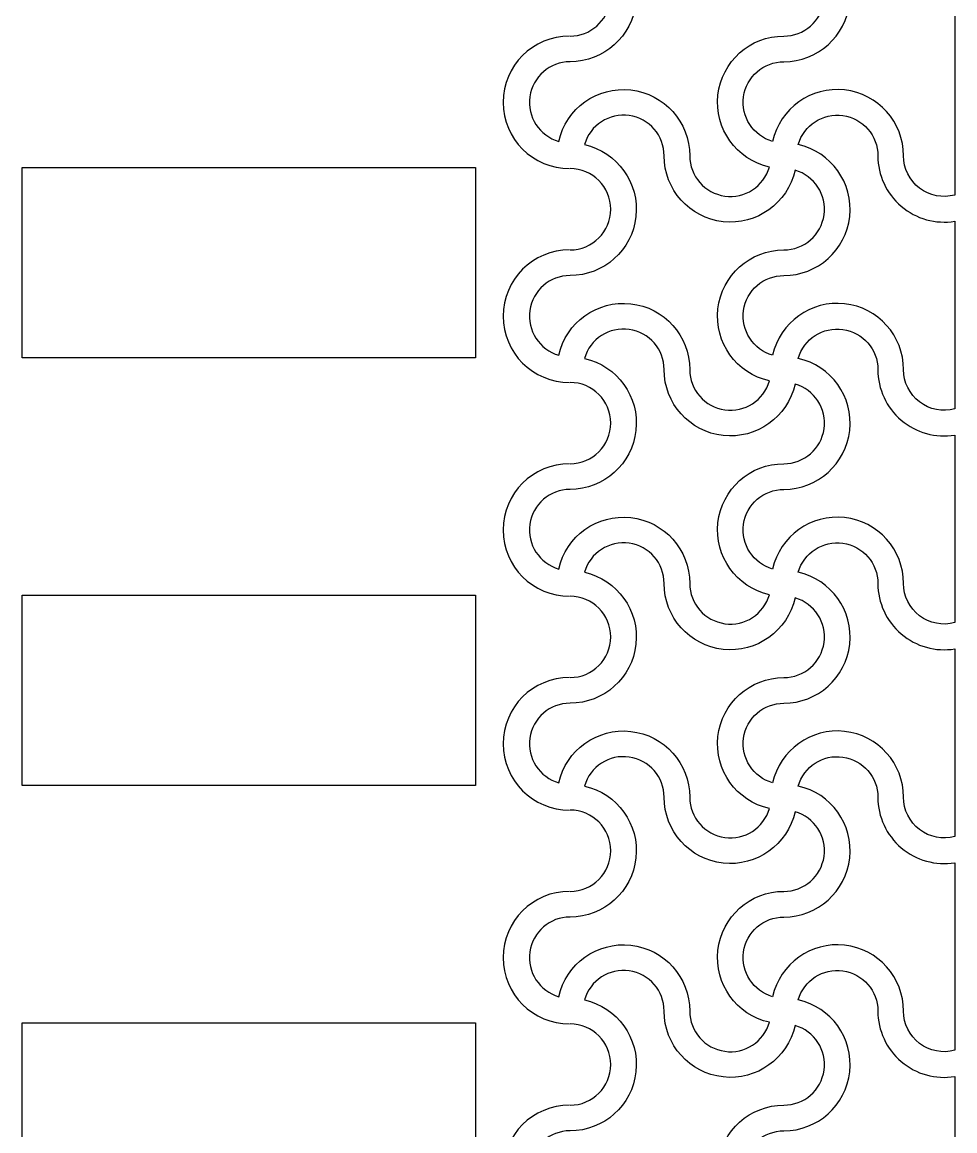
# Model space of a CAD drawing. Header units: millimetres. Extents: x 24 to 345, y 12 to 201.
# Drawn here: x 56.97 to 58.715, y 33.27 to 35.344 of the extents above; entities that cross this region are included whole.
import ezdxf

# ---------------------------------------------------------------- set-up
doc = ezdxf.new("R2010")
doc.units = ezdxf.units.MM
doc.header["$MEASUREMENT"] = 0
doc.layers.add('5th metal (rf+ground)', color=240, linetype='Continuous')

msp = doc.modelspace()

# ---------------------------------------------------------------- linework, layer by layer
at = {"layer": '5th metal (rf+ground)'}
for points in [[(58.41633, 35.46724, -0.8959788), (58.1713, 35.49421, 0.8687853), (58.02227, 35.51524, -0.8959788), (57.9953, 35.27021, 0.8687853), (57.97427, 35.12118, -0.8959788), (58.2193, 35.09421, 0.8687853), (58.36833, 35.07318, -0.8959788), (58.3953, 35.31821, 0.8687853)], [(58.41633, 35.46724, -0.8959788), (58.1713, 35.49421, 0.8687853), (58.02227, 35.51524, -0.8959788), (57.9953, 35.27021, 0.8687853), (57.97427, 35.12118, -0.8959788), (58.2193, 35.09421, 0.8687853), (58.36833, 35.07318, -0.8959788), (58.3953, 35.31821, 0.8687853)], [(58.41633, 35.46724, -0.8959788), (58.1713, 35.49421, 0.8687853), (58.02227, 35.51524, -0.8959788), (57.9953, 35.27021, 0.8687853), (57.97427, 35.12118, -0.8959788), (58.2193, 35.09421, 0.8687853), (58.36833, 35.07318, -0.8959788), (58.3953, 35.31821, 0.8687853)], [(58.41633, 35.46724, -0.8959788), (58.1713, 35.49421, 0.8687853), (58.02227, 35.51524, -0.8959788), (57.9953, 35.27021, 0.8687853), (57.97427, 35.12118, -0.8959788), (58.2193, 35.09421, 0.8687853), (58.36833, 35.07318, -0.8959788), (58.3953, 35.31821, 0.8687853)], [(58.5713, 35.49421, 0.4624981), (58.7153, 35.37183), (58.7153, 35.02089, -0.4945431), (58.6193, 35.09421, 0.8959788), (58.37427, 35.12118, -0.8687853), (58.3953, 35.27021, 0.8959788), (58.42227, 35.51524, -0.8687853)], [(58.5713, 35.49421, 0.4624981), (58.7153, 35.37183), (58.7153, 35.02089, -0.4945431), (58.6193, 35.09421, 0.8959788), (58.37427, 35.12118, -0.8687853), (58.3953, 35.27021, 0.8959788), (58.42227, 35.51524, -0.8687853)], [(58.5713, 35.49421, 0.4624981), (58.7153, 35.37183), (58.7153, 35.02089, -0.4945431), (58.6193, 35.09421, 0.8959788), (58.37427, 35.12118, -0.8687853), (58.3953, 35.27021, 0.8959788), (58.42227, 35.51524, -0.8687853)], [(58.5713, 35.49421, 0.4624981), (58.7153, 35.37183), (58.7153, 35.02089, -0.4945431), (58.6193, 35.09421, 0.8959788), (58.37427, 35.12118, -0.8687853), (58.3953, 35.27021, 0.8959788), (58.42227, 35.51524, -0.8687853)], [(58.41633, 35.06724, -0.8959788), (58.1713, 35.09421, 0.8687853), (58.02227, 35.11524, -0.8959788), (57.9953, 34.87021, 0.8687853), (57.97427, 34.72118, -0.8959788), (58.2193, 34.69421, 0.8687853), (58.36833, 34.67318, -0.8959788), (58.3953, 34.91821, 0.8687853)], [(58.41633, 35.06724, -0.8959788), (58.1713, 35.09421, 0.8687853), (58.02227, 35.11524, -0.8959788), (57.9953, 34.87021, 0.8687853), (57.97427, 34.72118, -0.8959788), (58.2193, 34.69421, 0.8687853), (58.36833, 34.67318, -0.8959788), (58.3953, 34.91821, 0.8687853)], [(58.41633, 35.06724, -0.8959788), (58.1713, 35.09421, 0.8687853), (58.02227, 35.11524, -0.8959788), (57.9953, 34.87021, 0.8687853), (57.97427, 34.72118, -0.8959788), (58.2193, 34.69421, 0.8687853), (58.36833, 34.67318, -0.8959788), (58.3953, 34.91821, 0.8687853)], [(58.41633, 35.06724, -0.8959788), (58.1713, 35.09421, 0.8687853), (58.02227, 35.11524, -0.8959788), (57.9953, 34.87021, 0.8687853), (57.97427, 34.72118, -0.8959788), (58.2193, 34.69421, 0.8687853), (58.36833, 34.67318, -0.8959788), (58.3953, 34.91821, 0.8687853)], [(58.5713, 35.09421, 0.4624981), (58.7153, 34.97183), (58.7153, 34.62089, -0.4945431), (58.6193, 34.69421, 0.8959788), (58.37427, 34.72118, -0.8687853), (58.3953, 34.87021, 0.8959788), (58.42227, 35.11524, -0.8687853)], [(58.5713, 35.09421, 0.4624981), (58.7153, 34.97183), (58.7153, 34.62089, -0.4945431), (58.6193, 34.69421, 0.8959788), (58.37427, 34.72118, -0.8687853), (58.3953, 34.87021, 0.8959788), (58.42227, 35.11524, -0.8687853)], [(58.5713, 35.09421, 0.4624981), (58.7153, 34.97183), (58.7153, 34.62089, -0.4945431), (58.6193, 34.69421, 0.8959788), (58.37427, 34.72118, -0.8687853), (58.3953, 34.87021, 0.8959788), (58.42227, 35.11524, -0.8687853)], [(58.5713, 35.09421, 0.4624981), (58.7153, 34.97183), (58.7153, 34.62089, -0.4945431), (58.6193, 34.69421, 0.8959788), (58.37427, 34.72118, -0.8687853), (58.3953, 34.87021, 0.8959788), (58.42227, 35.11524, -0.8687853)], [(58.41633, 34.66724, -0.8959788), (58.1713, 34.69421, 0.8687853), (58.02227, 34.71524, -0.8959788), (57.9953, 34.47021, 0.8687853), (57.97427, 34.32118, -0.8959788), (58.2193, 34.29421, 0.8687853), (58.36833, 34.27318, -0.8959788), (58.3953, 34.51821, 0.8687853)], [(58.41633, 34.66724, -0.8959788), (58.1713, 34.69421, 0.8687853), (58.02227, 34.71524, -0.8959788), (57.9953, 34.47021, 0.8687853), (57.97427, 34.32118, -0.8959788), (58.2193, 34.29421, 0.8687853), (58.36833, 34.27318, -0.8959788), (58.3953, 34.51821, 0.8687853)], [(58.41633, 34.66724, -0.8959788), (58.1713, 34.69421, 0.8687853), (58.02227, 34.71524, -0.8959788), (57.9953, 34.47021, 0.8687853), (57.97427, 34.32118, -0.8959788), (58.2193, 34.29421, 0.8687853), (58.36833, 34.27318, -0.8959788), (58.3953, 34.51821, 0.8687853)], [(58.41633, 34.66724, -0.8959788), (58.1713, 34.69421, 0.8687853), (58.02227, 34.71524, -0.8959788), (57.9953, 34.47021, 0.8687853), (57.97427, 34.32118, -0.8959788), (58.2193, 34.29421, 0.8687853), (58.36833, 34.27318, -0.8959788), (58.3953, 34.51821, 0.8687853)], [(58.5713, 34.69421, 0.4624981), (58.7153, 34.57183), (58.7153, 34.22089, -0.4945431), (58.6193, 34.29421, 0.8959788), (58.37427, 34.32118, -0.8687853), (58.3953, 34.47021, 0.8959788), (58.42227, 34.71524, -0.8687853)], [(58.5713, 34.69421, 0.4624981), (58.7153, 34.57183), (58.7153, 34.22089, -0.4945431), (58.6193, 34.29421, 0.8959788), (58.37427, 34.32118, -0.8687853), (58.3953, 34.47021, 0.8959788), (58.42227, 34.71524, -0.8687853)], [(58.5713, 34.69421, 0.4624981), (58.7153, 34.57183), (58.7153, 34.22089, -0.4945431), (58.6193, 34.29421, 0.8959788), (58.37427, 34.32118, -0.8687853), (58.3953, 34.47021, 0.8959788), (58.42227, 34.71524, -0.8687853)], [(58.5713, 34.69421, 0.4624981), (58.7153, 34.57183), (58.7153, 34.22089, -0.4945431), (58.6193, 34.29421, 0.8959788), (58.37427, 34.32118, -0.8687853), (58.3953, 34.47021, 0.8959788), (58.42227, 34.71524, -0.8687853)], [(58.41633, 34.26724, -0.8959788), (58.1713, 34.29421, 0.8687853), (58.02227, 34.31524, -0.8959788), (57.9953, 34.07021, 0.8687853), (57.97427, 33.92118, -0.8959788), (58.2193, 33.89421, 0.8687853), (58.36833, 33.87318, -0.8959788), (58.3953, 34.11821, 0.8687853)], [(58.41633, 34.26724, -0.8959788), (58.1713, 34.29421, 0.8687853), (58.02227, 34.31524, -0.8959788), (57.9953, 34.07021, 0.8687853), (57.97427, 33.92118, -0.8959788), (58.2193, 33.89421, 0.8687853), (58.36833, 33.87318, -0.8959788), (58.3953, 34.11821, 0.8687853)], [(58.41633, 34.26724, -0.8959788), (58.1713, 34.29421, 0.8687853), (58.02227, 34.31524, -0.8959788), (57.9953, 34.07021, 0.8687853), (57.97427, 33.92118, -0.8959788), (58.2193, 33.89421, 0.8687853), (58.36833, 33.87318, -0.8959788), (58.3953, 34.11821, 0.8687853)], [(58.41633, 34.26724, -0.8959788), (58.1713, 34.29421, 0.8687853), (58.02227, 34.31524, -0.8959788), (57.9953, 34.07021, 0.8687853), (57.97427, 33.92118, -0.8959788), (58.2193, 33.89421, 0.8687853), (58.36833, 33.87318, -0.8959788), (58.3953, 34.11821, 0.8687853)], [(58.5713, 34.29421, 0.4624981), (58.7153, 34.17183), (58.7153, 33.82089, -0.4945431), (58.6193, 33.89421, 0.8959788), (58.37427, 33.92118, -0.8687853), (58.3953, 34.07021, 0.8959788), (58.42227, 34.31524, -0.8687853)], [(58.5713, 34.29421, 0.4624981), (58.7153, 34.17183), (58.7153, 33.82089, -0.4945431), (58.6193, 33.89421, 0.8959788), (58.37427, 33.92118, -0.8687853), (58.3953, 34.07021, 0.8959788), (58.42227, 34.31524, -0.8687853)], [(58.5713, 34.29421, 0.4624981), (58.7153, 34.17183), (58.7153, 33.82089, -0.4945431), (58.6193, 33.89421, 0.8959788), (58.37427, 33.92118, -0.8687853), (58.3953, 34.07021, 0.8959788), (58.42227, 34.31524, -0.8687853)], [(58.5713, 34.29421, 0.4624981), (58.7153, 34.17183), (58.7153, 33.82089, -0.4945431), (58.6193, 33.89421, 0.8959788), (58.37427, 33.92118, -0.8687853), (58.3953, 34.07021, 0.8959788), (58.42227, 34.31524, -0.8687853)], [(58.41633, 33.86724, -0.8959788), (58.1713, 33.89421, 0.8687853), (58.02227, 33.91524, -0.8959788), (57.9953, 33.67021, 0.8687853), (57.97427, 33.52118, -0.8959788), (58.2193, 33.49421, 0.8687853), (58.36833, 33.47318, -0.8959788), (58.3953, 33.71821, 0.8687853)], [(58.41633, 33.86724, -0.8959788), (58.1713, 33.89421, 0.8687853), (58.02227, 33.91524, -0.8959788), (57.9953, 33.67021, 0.8687853), (57.97427, 33.52118, -0.8959788), (58.2193, 33.49421, 0.8687853), (58.36833, 33.47318, -0.8959788), (58.3953, 33.71821, 0.8687853)], [(58.41633, 33.86724, -0.8959788), (58.1713, 33.89421, 0.8687853), (58.02227, 33.91524, -0.8959788), (57.9953, 33.67021, 0.8687853), (57.97427, 33.52118, -0.8959788), (58.2193, 33.49421, 0.8687853), (58.36833, 33.47318, -0.8959788), (58.3953, 33.71821, 0.8687853)], [(58.41633, 33.86724, -0.8959788), (58.1713, 33.89421, 0.8687853), (58.02227, 33.91524, -0.8959788), (57.9953, 33.67021, 0.8687853), (57.97427, 33.52118, -0.8959788), (58.2193, 33.49421, 0.8687853), (58.36833, 33.47318, -0.8959788), (58.3953, 33.71821, 0.8687853)], [(58.5713, 33.89421, 0.4624981), (58.7153, 33.77183), (58.7153, 33.42089, -0.4945431), (58.6193, 33.49421, 0.8959788), (58.37427, 33.52118, -0.8687853), (58.3953, 33.67021, 0.8959788), (58.42227, 33.91524, -0.8687853)], [(58.5713, 33.89421, 0.4624981), (58.7153, 33.77183), (58.7153, 33.42089, -0.4945431), (58.6193, 33.49421, 0.8959788), (58.37427, 33.52118, -0.8687853), (58.3953, 33.67021, 0.8959788), (58.42227, 33.91524, -0.8687853)], [(58.5713, 33.89421, 0.4624981), (58.7153, 33.77183), (58.7153, 33.42089, -0.4945431), (58.6193, 33.49421, 0.8959788), (58.37427, 33.52118, -0.8687853), (58.3953, 33.67021, 0.8959788), (58.42227, 33.91524, -0.8687853)], [(58.5713, 33.89421, 0.4624981), (58.7153, 33.77183), (58.7153, 33.42089, -0.4945431), (58.6193, 33.49421, 0.8959788), (58.37427, 33.52118, -0.8687853), (58.3953, 33.67021, 0.8959788), (58.42227, 33.91524, -0.8687853)], [(58.41633, 33.46724, -0.8959788), (58.1713, 33.49421, 0.8687853), (58.02227, 33.51524, -0.8959788), (57.9953, 33.27021, 0.8687853), (57.97427, 33.12118, -0.8959788), (58.2193, 33.09421, 0.8687853), (58.36833, 33.07318, -0.8959788), (58.3953, 33.31821, 0.8687853)], [(58.41633, 33.46724, -0.8959788), (58.1713, 33.49421, 0.8687853), (58.02227, 33.51524, -0.8959788), (57.9953, 33.27021, 0.8687853), (57.97427, 33.12118, -0.8959788), (58.2193, 33.09421, 0.8687853), (58.36833, 33.07318, -0.8959788), (58.3953, 33.31821, 0.8687853)], [(58.41633, 33.46724, -0.8959788), (58.1713, 33.49421, 0.8687853), (58.02227, 33.51524, -0.8959788), (57.9953, 33.27021, 0.8687853), (57.97427, 33.12118, -0.8959788), (58.2193, 33.09421, 0.8687853), (58.36833, 33.07318, -0.8959788), (58.3953, 33.31821, 0.8687853)], [(58.41633, 33.46724, -0.8959788), (58.1713, 33.49421, 0.8687853), (58.02227, 33.51524, -0.8959788), (57.9953, 33.27021, 0.8687853), (57.97427, 33.12118, -0.8959788), (58.2193, 33.09421, 0.8687853), (58.36833, 33.07318, -0.8959788), (58.3953, 33.31821, 0.8687853)], [(58.5713, 33.49421, 0.4624981), (58.7153, 33.37183), (58.7153, 33.02089, -0.4945431), (58.6193, 33.09421, 0.8959788), (58.37427, 33.12118, -0.8687853), (58.3953, 33.27021, 0.8959788), (58.42227, 33.51524, -0.8687853)], [(58.5713, 33.49421, 0.4624981), (58.7153, 33.37183), (58.7153, 33.02089, -0.4945431), (58.6193, 33.09421, 0.8959788), (58.37427, 33.12118, -0.8687853), (58.3953, 33.27021, 0.8959788), (58.42227, 33.51524, -0.8687853)], [(58.5713, 33.49421, 0.4624981), (58.7153, 33.37183), (58.7153, 33.02089, -0.4945431), (58.6193, 33.09421, 0.8959788), (58.37427, 33.12118, -0.8687853), (58.3953, 33.27021, 0.8959788), (58.42227, 33.51524, -0.8687853)], [(58.5713, 33.49421, 0.4624981), (58.7153, 33.37183), (58.7153, 33.02089, -0.4945431), (58.6193, 33.09421, 0.8959788), (58.37427, 33.12118, -0.8687853), (58.3953, 33.27021, 0.8959788), (58.42227, 33.51524, -0.8687853)]]:
    msp.add_lwpolyline(points, format="xyb", close=True, dxfattribs=at)
for points in [[(56.97005, 35.07221), (57.8183, 35.07221), (57.8183, 34.71621), (56.97005, 34.71621)], [(56.97005, 35.07221), (57.8183, 35.07221), (57.8183, 34.71621), (56.97005, 34.71621)], [(56.97005, 35.07221), (57.8183, 35.07221), (57.8183, 34.71621), (56.97005, 34.71621)], [(56.97005, 35.07221), (57.8183, 35.07221), (57.8183, 34.71621), (56.97005, 34.71621)], [(56.97005, 34.27221), (57.8183, 34.27221), (57.8183, 33.91621), (56.97005, 33.91621)], [(56.97005, 34.27221), (57.8183, 34.27221), (57.8183, 33.91621), (56.97005, 33.91621)], [(56.97005, 34.27221), (57.8183, 34.27221), (57.8183, 33.91621), (56.97005, 33.91621)], [(56.97005, 34.27221), (57.8183, 34.27221), (57.8183, 33.91621), (56.97005, 33.91621)], [(56.97005, 33.47221), (57.8183, 33.47221), (57.8183, 33.11621), (56.97005, 33.11621)], [(56.97005, 33.47221), (57.8183, 33.47221), (57.8183, 33.11621), (56.97005, 33.11621)], [(56.97005, 33.47221), (57.8183, 33.47221), (57.8183, 33.11621), (56.97005, 33.11621)], [(56.97005, 33.47221), (57.8183, 33.47221), (57.8183, 33.11621), (56.97005, 33.11621)]]:
    msp.add_lwpolyline(points, close=True, dxfattribs=at)
for centre, radius, start, end in [((57.9953, 35.39421), 0.076, 270, 73.93453), ((57.9953, 35.39421), 0.076, 270, 73.93453), ((57.9953, 35.39421), 0.076, 270, 73.93453), ((57.9953, 35.39421), 0.076, 270, 73.93453), ((57.99418, 35.19421), 0.124, 90, 270), ((57.99418, 35.19421), 0.124, 90, 270), ((57.99418, 35.19421), 0.124, 90, 270), ((57.99418, 35.19421), 0.124, 90, 270), ((57.9953, 34.99421), 0.076, 270, 90), ((57.9953, 34.99421), 0.076, 270, 90), ((57.9953, 34.99421), 0.076, 270, 90), ((57.9953, 34.99421), 0.076, 270, 90), ((57.99418, 34.79421), 0.124, 90, 270), ((57.99418, 34.79421), 0.124, 90, 270), ((57.99418, 34.79421), 0.124, 90, 270), ((57.99418, 34.79421), 0.124, 90, 270), ((57.9953, 34.59421), 0.076, 270, 90), ((57.9953, 34.59421), 0.076, 270, 90), ((57.9953, 34.59421), 0.076, 270, 90), ((57.9953, 34.59421), 0.076, 270, 90), ((57.99418, 34.39421), 0.124, 90, 270), ((57.99418, 34.39421), 0.124, 90, 270), ((57.99418, 34.39421), 0.124, 90, 270), ((57.99418, 34.39421), 0.124, 90, 270), ((57.9953, 34.19421), 0.076, 270, 90), ((57.9953, 34.19421), 0.076, 270, 90), ((57.9953, 34.19421), 0.076, 270, 90), ((57.9953, 34.19421), 0.076, 270, 90), ((57.99418, 33.99421), 0.124, 90, 270), ((57.99418, 33.99421), 0.124, 90, 270), ((57.99418, 33.99421), 0.124, 90, 270), ((57.99418, 33.99421), 0.124, 90, 270), ((57.9953, 33.79421), 0.076, 270, 90), ((57.9953, 33.79421), 0.076, 270, 90), ((57.9953, 33.79421), 0.076, 270, 90), ((57.9953, 33.79421), 0.076, 270, 90), ((57.99418, 33.59421), 0.124, 90, 270), ((57.99418, 33.59421), 0.124, 90, 270), ((57.99418, 33.59421), 0.124, 90, 270), ((57.99418, 33.59421), 0.124, 90, 270), ((57.9953, 33.39421), 0.076, 270, 90), ((57.9953, 33.39421), 0.076, 270, 90), ((57.9953, 33.39421), 0.076, 270, 90), ((57.9953, 33.39421), 0.076, 270, 90), ((57.99418, 33.19421), 0.124, 90, 270), ((57.99418, 33.19421), 0.124, 90, 270), ((57.99418, 33.19421), 0.124, 90, 270), ((57.99418, 33.19421), 0.124, 90, 270)]:
    msp.add_arc(centre, radius, start, end, dxfattribs=at)

doc.saveas('drawing.dxf')
